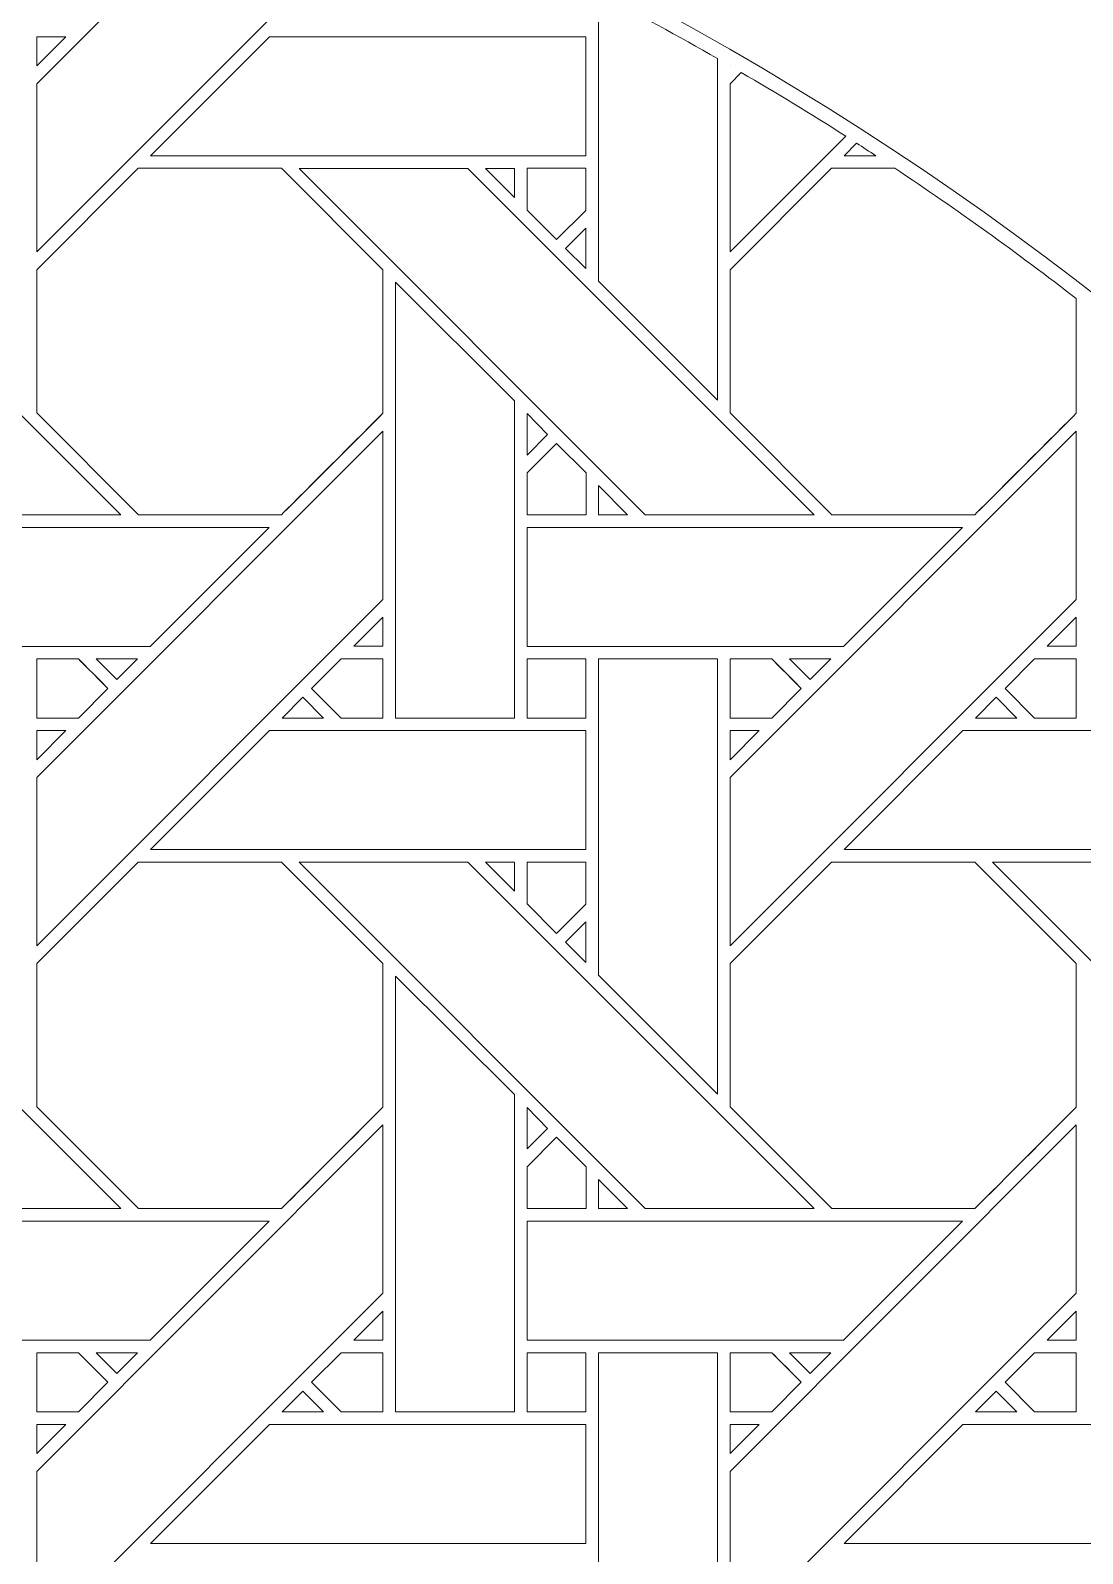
# Model space of a CAD drawing. Header units: inches. Extents: x 7.4 to 17.4, y 4.1 to 14.1.
# Drawn here: x 13.561 to 15, y 10.758 to 12.841 of the extents above; entities that cross this region are included whole.
import ezdxf

# ---------------------------------------------------------------- set-up
doc = ezdxf.new("R2010")
doc.units = ezdxf.units.IN
doc.header["$MEASUREMENT"] = 0
doc.layers.add('Design', color=7, linetype='Continuous', lineweight=0)

msp = doc.modelspace()

# ---------------------------------------------------------------- linework, layer by layer
at = {"layer": 'Design'}
for points, knots in [([(12.3829, 14.0948), (9.6214, 14.0948), (7.3829, 11.8562), (7.3829, 9.0948), (7.3829, 6.3333), (9.6214, 4.0948), (12.3829, 4.0948), (15.1443, 4.0948), (17.3829, 6.3333), (17.3829, 9.0948), (17.3829, 11.8562), (15.1443, 14.0948), (12.3829, 14.0948)], [0, 0, 0, 0, 1, 1, 1, 2, 2, 2, 3, 3, 3, 4, 4, 4, 4]), ([(12.3829, 13.3833), (10.0144, 13.3833), (8.0943, 11.4632), (8.0943, 9.0948), (8.0943, 6.7263), (10.0144, 4.8063), (12.3829, 4.8063), (14.7513, 4.8063), (16.6714, 6.7263), (16.6714, 9.0948), (16.6714, 11.4632), (14.7513, 13.3833), (12.3829, 13.3833)], [0, 0, 0, 0, 1, 1, 1, 2, 2, 2, 3, 3, 3, 4, 4, 4, 4]), ([(14.0428, 13.0292), (14.0428, 13.0292), (14.0428, 13.0116), (14.0428, 13.0116), (14.0428, 13.0116), (13.5691, 12.5379), (13.5691, 12.5379), (13.5691, 12.5379), (13.5691, 12.768), (13.5691, 12.768), (13.5691, 12.768), (13.8908, 13.0896), (13.8908, 13.0896), (13.9419, 13.0703), (13.9927, 13.0503), (14.0428, 13.0292)], [0, 0, 0, 0, 1, 1, 1, 2, 2, 2, 3, 3, 3, 4, 4, 4, 5, 5, 5, 5]), ([(14.3378, 12.4979), (14.3378, 12.4979), (14.3378, 12.8909), (14.3378, 12.8909), (14.3928, 12.8625), (14.4471, 12.833), (14.5007, 12.8023), (14.5007, 12.8023), (14.5007, 12.335), (14.5007, 12.335), (14.5007, 12.335), (14.3378, 12.4979), (14.3378, 12.4979)], [0, 0, 0, 0, 1, 1, 1, 2, 2, 2, 3, 3, 3, 4, 4, 4, 4]), ([(13.609, 12.8322), (13.609, 12.8322), (13.5691, 12.7924), (13.5691, 12.7924), (13.5691, 12.7924), (13.5691, 12.8322), (13.5691, 12.8322), (13.5691, 12.8322), (13.609, 12.8322), (13.609, 12.8322)], [0, 0, 0, 0, 1, 1, 1, 2, 2, 2, 3, 3, 3, 3]), ([(14.3203, 12.8322), (14.3203, 12.8322), (14.3203, 12.6694), (14.3203, 12.6694), (14.3203, 12.6694), (13.725, 12.6694), (13.725, 12.6694), (13.725, 12.6694), (13.8878, 12.8322), (13.8878, 12.8322), (13.8878, 12.8322), (14.3203, 12.8322), (14.3203, 12.8322)], [0, 0, 0, 0, 1, 1, 1, 2, 2, 2, 3, 3, 3, 4, 4, 4, 4]), ([(14.5179, 12.7924), (14.5179, 12.7924), (14.5179, 12.7924), (14.5179, 12.7924), (14.5179, 12.7924), (14.5179, 12.7924), (14.5179, 12.7924)], [0, 0, 0, 0, 1, 1, 1, 2, 2, 2, 2]), ([(14.5179, 12.5379), (14.5179, 12.5379), (14.5179, 12.768), (14.5179, 12.768), (14.5179, 12.768), (14.5332, 12.7833), (14.5332, 12.7833), (14.5814, 12.7551), (14.6291, 12.7262), (14.6761, 12.6962), (14.6761, 12.6962), (14.5179, 12.5379), (14.5179, 12.5379)], [0, 0, 0, 0, 1, 1, 1, 2, 2, 2, 3, 3, 3, 4, 4, 4, 4]), ([(14.6737, 12.6694), (14.6737, 12.6694), (14.691, 12.6867), (14.691, 12.6867), (14.6998, 12.681), (14.7085, 12.6751), (14.7172, 12.6694), (14.7172, 12.6694), (14.6737, 12.6694), (14.6737, 12.6694)], [0, 0, 0, 0, 1, 1, 1, 2, 2, 2, 3, 3, 3, 3]), ([(13.6841, 12.1786), (13.6841, 12.1786), (13.4531, 12.1786), (13.4531, 12.1786), (13.4531, 12.1786), (12.9795, 12.6522), (12.9795, 12.6522), (12.9795, 12.6522), (13.2105, 12.6522), (13.2105, 12.6522), (13.2105, 12.6522), (13.6841, 12.1786), (13.6841, 12.1786)], [0, 0, 0, 0, 1, 1, 1, 2, 2, 2, 3, 3, 3, 4, 4, 4, 4]), ([(13.7078, 12.6523), (13.7078, 12.6523), (13.904, 12.6523), (13.904, 12.6523), (13.904, 12.6523), (14.0428, 12.5135), (14.0428, 12.5135), (14.0428, 12.5135), (14.0428, 12.3173), (14.0428, 12.3173), (14.025, 12.2994), (13.9131, 12.1876), (13.9041, 12.1786), (13.9041, 12.1786), (13.7084, 12.1786), (13.7084, 12.1786), (13.7084, 12.1786), (13.5691, 12.3179), (13.5691, 12.3179), (13.5691, 12.3179), (13.5691, 12.5135), (13.5691, 12.5135), (13.5691, 12.5135), (13.7078, 12.6523), (13.7078, 12.6523)], [0, 0, 0, 0, 1, 1, 1, 2, 2, 2, 3, 3, 3, 4, 4, 4, 5, 5, 5, 6, 6, 6, 7, 7, 7, 8, 8, 8, 8]), ([(13.904, 12.6523), (13.904, 12.6523), (14.0428, 12.5135), (14.0428, 12.5135), (14.0428, 12.5135), (14.0428, 12.3173), (14.0428, 12.3173), (14.0246, 12.299), (13.9128, 12.1874), (13.9041, 12.1786), (13.9041, 12.1786), (13.7084, 12.1786), (13.7084, 12.1786), (13.7084, 12.1786), (13.5691, 12.3179), (13.5691, 12.3179), (13.5691, 12.3179), (13.5691, 12.5135), (13.5691, 12.5135), (13.5691, 12.5135), (13.7078, 12.6523), (13.7078, 12.6523), (13.7078, 12.6523), (13.904, 12.6523), (13.904, 12.6523)], [0, 0, 0, 0, 1, 1, 1, 2, 2, 2, 3, 3, 3, 4, 4, 4, 5, 5, 5, 6, 6, 6, 7, 7, 7, 8, 8, 8, 8]), ([(14.6329, 12.1786), (14.6329, 12.1786), (14.4018, 12.1786), (14.4018, 12.1786), (14.4018, 12.1786), (13.9283, 12.6522), (13.9283, 12.6522), (13.9283, 12.6522), (14.1592, 12.6522), (14.1592, 12.6522), (14.1592, 12.6522), (14.6329, 12.1786), (14.6329, 12.1786)], [0, 0, 0, 0, 1, 1, 1, 2, 2, 2, 3, 3, 3, 4, 4, 4, 4]), ([(14.2228, 12.6522), (14.2228, 12.6522), (14.2228, 12.6124), (14.2228, 12.6124), (14.2228, 12.6124), (14.1833, 12.6522), (14.1833, 12.6522), (14.1833, 12.6522), (14.2228, 12.6522), (14.2228, 12.6522)], [0, 0, 0, 0, 1, 1, 1, 2, 2, 2, 3, 3, 3, 3]), ([(14.24, 12.5951), (14.24, 12.5951), (14.24, 12.6523), (14.24, 12.6523), (14.24, 12.6523), (14.3203, 12.6523), (14.3203, 12.6523), (14.3203, 12.6523), (14.3203, 12.5947), (14.3203, 12.5947), (14.3203, 12.5947), (14.2803, 12.5547), (14.2803, 12.5547), (14.2803, 12.5547), (14.24, 12.5951), (14.24, 12.5951)], [0, 0, 0, 0, 1, 1, 1, 2, 2, 2, 3, 3, 3, 4, 4, 4, 5, 5, 5, 5]), ([(14.2803, 12.5547), (14.2803, 12.5547), (14.24, 12.5951), (14.24, 12.5951), (14.24, 12.5951), (14.24, 12.6523), (14.24, 12.6523), (14.24, 12.6523), (14.3203, 12.6523), (14.3203, 12.6523), (14.3203, 12.6523), (14.3203, 12.5947), (14.3203, 12.5947), (14.3203, 12.5947), (14.2803, 12.5547), (14.2803, 12.5547)], [0, 0, 0, 0, 1, 1, 1, 2, 2, 2, 3, 3, 3, 4, 4, 4, 5, 5, 5, 5]), ([(14.9915, 12.3173), (14.9737, 12.2994), (14.8618, 12.1876), (14.8528, 12.1786), (14.8528, 12.1786), (14.6571, 12.1786), (14.6571, 12.1786), (14.6571, 12.1786), (14.5179, 12.3179), (14.5179, 12.3179), (14.5179, 12.3179), (14.5179, 12.5135), (14.5179, 12.5135), (14.5179, 12.5135), (14.6566, 12.6523), (14.6566, 12.6523), (14.6566, 12.6523), (14.7433, 12.6523), (14.7433, 12.6523), (14.8282, 12.5958), (14.911, 12.5363), (14.9915, 12.4741), (14.9915, 12.4741), (14.9915, 12.3173), (14.9915, 12.3173)], [0, 0, 0, 0, 1, 1, 1, 2, 2, 2, 3, 3, 3, 4, 4, 4, 5, 5, 5, 6, 6, 6, 7, 7, 7, 8, 8, 8, 8]), ([(14.7433, 12.6523), (14.8282, 12.5958), (14.911, 12.5363), (14.9915, 12.4741), (14.9915, 12.4741), (14.9915, 12.3173), (14.9915, 12.3173), (14.9734, 12.2991), (14.8616, 12.1874), (14.8528, 12.1786), (14.8528, 12.1786), (14.6571, 12.1786), (14.6571, 12.1786), (14.6571, 12.1786), (14.5179, 12.3179), (14.5179, 12.3179), (14.5179, 12.3179), (14.5179, 12.5135), (14.5179, 12.5135), (14.5179, 12.5135), (14.6566, 12.6523), (14.6566, 12.6523), (14.6566, 12.6523), (14.7433, 12.6523), (14.7433, 12.6523)], [0, 0, 0, 0, 1, 1, 1, 2, 2, 2, 3, 3, 3, 4, 4, 4, 5, 5, 5, 6, 6, 6, 7, 7, 7, 8, 8, 8, 8]), ([(14.3203, 12.5704), (14.3203, 12.5704), (14.3203, 12.5152), (14.3203, 12.5152), (14.3203, 12.5152), (14.2925, 12.5426), (14.2925, 12.5426), (14.2925, 12.5426), (14.3203, 12.5704), (14.3203, 12.5704)], [0, 0, 0, 0, 1, 1, 1, 2, 2, 2, 3, 3, 3, 3]), ([(14.0599, 11.9006), (14.0599, 11.9006), (14.0599, 12.4964), (14.0599, 12.4964), (14.0599, 12.4964), (14.2227, 12.3343), (14.2227, 12.3343), (14.2227, 12.3343), (14.2227, 11.9006), (14.2227, 11.9006), (14.2227, 11.9006), (14.0599, 11.9006), (14.0599, 11.9006)], [0, 0, 0, 0, 1, 1, 1, 2, 2, 2, 3, 3, 3, 4, 4, 4, 4]), ([(14.24, 12.26), (14.24, 12.26), (14.24, 12.3168), (14.24, 12.3168), (14.24, 12.3168), (14.2682, 12.2882), (14.2682, 12.2882), (14.2682, 12.2882), (14.24, 12.26), (14.24, 12.26)], [0, 0, 0, 0, 1, 1, 1, 2, 2, 2, 3, 3, 3, 3]), ([(14.0428, 12.0628), (14.0428, 12.0628), (13.5691, 11.5892), (13.5691, 11.5892), (13.5691, 11.5892), (13.5691, 11.8193), (13.5691, 11.8193), (13.5691, 11.8193), (14.0428, 12.2929), (14.0428, 12.2929), (14.0428, 12.2929), (14.0428, 12.0628), (14.0428, 12.0628)], [0, 0, 0, 0, 1, 1, 1, 2, 2, 2, 3, 3, 3, 4, 4, 4, 4]), ([(14.9915, 12.0628), (14.9915, 12.0628), (14.5179, 11.5892), (14.5179, 11.5892), (14.5179, 11.5892), (14.5179, 11.8193), (14.5179, 11.8193), (14.5179, 11.8193), (14.9915, 12.2929), (14.9915, 12.2929), (14.9915, 12.2929), (14.9915, 12.0628), (14.9915, 12.0628)], [0, 0, 0, 0, 1, 1, 1, 2, 2, 2, 3, 3, 3, 4, 4, 4, 4]), ([(14.24, 12.1784), (14.24, 12.1784), (14.24, 12.2357), (14.24, 12.2357), (14.24, 12.2357), (14.2803, 12.276), (14.2803, 12.276), (14.2803, 12.276), (14.3207, 12.2357), (14.3207, 12.2357), (14.3207, 12.2357), (14.3207, 12.1784), (14.3207, 12.1784), (14.3207, 12.1784), (14.24, 12.1784), (14.24, 12.1784)], [0, 0, 0, 0, 1, 1, 1, 2, 2, 2, 3, 3, 3, 4, 4, 4, 5, 5, 5, 5]), ([(14.2803, 12.276), (14.2803, 12.276), (14.3207, 12.2357), (14.3207, 12.2357), (14.3207, 12.2357), (14.3207, 12.1784), (14.3207, 12.1784), (14.3207, 12.1784), (14.24, 12.1784), (14.24, 12.1784), (14.24, 12.1784), (14.24, 12.2357), (14.24, 12.2357), (14.24, 12.2357), (14.2803, 12.276), (14.2803, 12.276)], [0, 0, 0, 0, 1, 1, 1, 2, 2, 2, 3, 3, 3, 4, 4, 4, 5, 5, 5, 5]), ([(14.3379, 12.1786), (14.3379, 12.1786), (14.3379, 12.2184), (14.3379, 12.2184), (14.3379, 12.2184), (14.3776, 12.1786), (14.3776, 12.1786), (14.3776, 12.1786), (14.3379, 12.1786), (14.3379, 12.1786)], [0, 0, 0, 0, 1, 1, 1, 2, 2, 2, 3, 3, 3, 3]), ([(13.887, 12.1613), (13.887, 12.1613), (13.7242, 11.9986), (13.7242, 11.9986), (13.7242, 11.9986), (13.2913, 11.9986), (13.2913, 11.9986), (13.2913, 11.9986), (13.2913, 12.1613), (13.2913, 12.1613), (13.2913, 12.1613), (13.887, 12.1613), (13.887, 12.1613)], [0, 0, 0, 0, 1, 1, 1, 2, 2, 2, 3, 3, 3, 4, 4, 4, 4]), ([(14.8357, 12.1613), (14.8357, 12.1613), (14.673, 11.9986), (14.673, 11.9986), (14.673, 11.9986), (14.24, 11.9986), (14.24, 11.9986), (14.24, 11.9986), (14.24, 12.1613), (14.24, 12.1613), (14.24, 12.1613), (14.8357, 12.1613), (14.8357, 12.1613)], [0, 0, 0, 0, 1, 1, 1, 2, 2, 2, 3, 3, 3, 4, 4, 4, 4]), ([(14.003, 11.9987), (14.003, 11.9987), (14.0428, 12.0384), (14.0428, 12.0384), (14.0428, 12.0384), (14.0428, 11.9987), (14.0428, 11.9987), (14.0428, 11.9987), (14.003, 11.9987), (14.003, 11.9987)], [0, 0, 0, 0, 1, 1, 1, 2, 2, 2, 3, 3, 3, 3]), ([(14.9517, 11.9987), (14.9517, 11.9987), (14.9915, 12.0384), (14.9915, 12.0384), (14.9915, 12.0384), (14.9915, 11.9987), (14.9915, 11.9987), (14.9915, 11.9987), (14.9517, 11.9987), (14.9517, 11.9987)], [0, 0, 0, 0, 1, 1, 1, 2, 2, 2, 3, 3, 3, 3]), ([(13.6262, 11.9814), (13.6313, 11.9763), (13.6621, 11.9455), (13.6665, 11.9411), (13.6665, 11.9411), (13.6261, 11.9006), (13.6261, 11.9006), (13.6261, 11.9006), (13.5691, 11.9006), (13.5691, 11.9006), (13.5691, 11.9006), (13.5691, 11.9814), (13.5691, 11.9814), (13.5691, 11.9814), (13.6262, 11.9814), (13.6262, 11.9814)], [0, 0, 0, 0, 1, 1, 1, 2, 2, 2, 3, 3, 3, 4, 4, 4, 5, 5, 5, 5]), ([(13.5691, 11.9006), (13.5691, 11.9006), (13.5691, 11.9814), (13.5691, 11.9814), (13.5691, 11.9814), (13.6262, 11.9814), (13.6262, 11.9814), (13.6315, 11.9761), (13.6623, 11.9452), (13.6665, 11.9411), (13.6665, 11.9411), (13.6261, 11.9006), (13.6261, 11.9006), (13.6261, 11.9006), (13.5691, 11.9006), (13.5691, 11.9006)], [0, 0, 0, 0, 1, 1, 1, 2, 2, 2, 3, 3, 3, 4, 4, 4, 5, 5, 5, 5]), ([(13.6505, 11.9814), (13.6505, 11.9814), (13.707, 11.9814), (13.707, 11.9814), (13.707, 11.9814), (13.6787, 11.9532), (13.6787, 11.9532), (13.6787, 11.9532), (13.6505, 11.9814), (13.6505, 11.9814)], [0, 0, 0, 0, 1, 1, 1, 2, 2, 2, 3, 3, 3, 3]), ([(13.9857, 11.9006), (13.9857, 11.9006), (13.9453, 11.941), (13.9453, 11.941), (13.9453, 11.941), (13.9858, 11.9814), (13.9858, 11.9814), (13.9858, 11.9814), (14.0428, 11.9814), (14.0428, 11.9814), (14.0428, 11.9814), (14.0428, 11.9006), (14.0428, 11.9006), (14.0428, 11.9006), (13.9857, 11.9006), (13.9857, 11.9006)], [0, 0, 0, 0, 1, 1, 1, 2, 2, 2, 3, 3, 3, 4, 4, 4, 5, 5, 5, 5]), ([(14.0428, 11.9006), (14.0428, 11.9006), (13.9857, 11.9006), (13.9857, 11.9006), (13.9857, 11.9006), (13.9453, 11.941), (13.9453, 11.941), (13.9453, 11.941), (13.9858, 11.9814), (13.9858, 11.9814), (13.9858, 11.9814), (14.0428, 11.9814), (14.0428, 11.9814), (14.0428, 11.9814), (14.0428, 11.9006), (14.0428, 11.9006)], [0, 0, 0, 0, 1, 1, 1, 2, 2, 2, 3, 3, 3, 4, 4, 4, 5, 5, 5, 5]), ([(14.24, 11.9006), (14.24, 11.9006), (14.24, 11.9814), (14.24, 11.9814), (14.24, 11.9814), (14.3203, 11.9814), (14.3203, 11.9814), (14.3203, 11.9814), (14.3203, 11.9006), (14.3203, 11.9006), (14.3203, 11.9006), (14.24, 11.9006), (14.24, 11.9006)], [0, 0, 0, 0, 1, 1, 1, 2, 2, 2, 3, 3, 3, 4, 4, 4, 4]), ([(14.24, 11.9006), (14.24, 11.9006), (14.24, 11.9814), (14.24, 11.9814), (14.24, 11.9814), (14.3203, 11.9814), (14.3203, 11.9814), (14.3203, 11.9814), (14.3203, 11.9006), (14.3203, 11.9006), (14.3203, 11.9006), (14.24, 11.9006), (14.24, 11.9006)], [0, 0, 0, 0, 1, 1, 1, 2, 2, 2, 3, 3, 3, 4, 4, 4, 4]), ([(14.3378, 11.5492), (14.3378, 11.5492), (14.3378, 11.9814), (14.3378, 11.9814), (14.3378, 11.9814), (14.5007, 11.9814), (14.5007, 11.9814), (14.5007, 11.9814), (14.5007, 11.3863), (14.5007, 11.3863), (14.5007, 11.3863), (14.3378, 11.5492), (14.3378, 11.5492)], [0, 0, 0, 0, 1, 1, 1, 2, 2, 2, 3, 3, 3, 4, 4, 4, 4]), ([(14.5748, 11.9006), (14.5748, 11.9006), (14.5179, 11.9006), (14.5179, 11.9006), (14.5179, 11.9006), (14.5179, 11.9814), (14.5179, 11.9814), (14.5179, 11.9814), (14.5749, 11.9814), (14.5749, 11.9814), (14.5801, 11.9763), (14.6108, 11.9455), (14.6153, 11.9411), (14.6153, 11.9411), (14.5748, 11.9006), (14.5748, 11.9006)], [0, 0, 0, 0, 1, 1, 1, 2, 2, 2, 3, 3, 3, 4, 4, 4, 5, 5, 5, 5]), ([(14.6153, 11.9411), (14.6153, 11.9411), (14.5748, 11.9006), (14.5748, 11.9006), (14.5748, 11.9006), (14.5179, 11.9006), (14.5179, 11.9006), (14.5179, 11.9006), (14.5179, 11.9814), (14.5179, 11.9814), (14.5179, 11.9814), (14.5749, 11.9814), (14.5749, 11.9814), (14.5802, 11.9762), (14.611, 11.9453), (14.6153, 11.9411)], [0, 0, 0, 0, 1, 1, 1, 2, 2, 2, 3, 3, 3, 4, 4, 4, 5, 5, 5, 5]), ([(14.5993, 11.9814), (14.5993, 11.9814), (14.6558, 11.9814), (14.6558, 11.9814), (14.6558, 11.9814), (14.6275, 11.9532), (14.6275, 11.9532), (14.6275, 11.9532), (14.5993, 11.9814), (14.5993, 11.9814)], [0, 0, 0, 0, 1, 1, 1, 2, 2, 2, 3, 3, 3, 3]), ([(14.9344, 11.9006), (14.9344, 11.9006), (14.8941, 11.941), (14.8941, 11.941), (14.8941, 11.941), (14.9345, 11.9814), (14.9345, 11.9814), (14.9345, 11.9814), (14.9915, 11.9814), (14.9915, 11.9814), (14.9915, 11.9814), (14.9915, 11.9006), (14.9915, 11.9006), (14.9915, 11.9006), (14.9344, 11.9006), (14.9344, 11.9006)], [0, 0, 0, 0, 1, 1, 1, 2, 2, 2, 3, 3, 3, 4, 4, 4, 5, 5, 5, 5]), ([(14.9915, 11.9814), (14.9915, 11.9814), (14.9915, 11.9006), (14.9915, 11.9006), (14.9915, 11.9006), (14.9344, 11.9006), (14.9344, 11.9006), (14.9344, 11.9006), (14.8941, 11.941), (14.8941, 11.941), (14.8941, 11.941), (14.9345, 11.9814), (14.9345, 11.9814), (14.9345, 11.9814), (14.9915, 11.9814), (14.9915, 11.9814)], [0, 0, 0, 0, 1, 1, 1, 2, 2, 2, 3, 3, 3, 4, 4, 4, 5, 5, 5, 5]), ([(13.905, 11.9006), (13.905, 11.9006), (13.9332, 11.9289), (13.9332, 11.9289), (13.9332, 11.9289), (13.9614, 11.9006), (13.9614, 11.9006), (13.9614, 11.9006), (13.905, 11.9006), (13.905, 11.9006)], [0, 0, 0, 0, 1, 1, 1, 2, 2, 2, 3, 3, 3, 3]), ([(14.9102, 11.9006), (14.9102, 11.9006), (14.8537, 11.9006), (14.8537, 11.9006), (14.8537, 11.9006), (14.8819, 11.9289), (14.8819, 11.9289), (14.8819, 11.9289), (14.9102, 11.9006), (14.9102, 11.9006)], [0, 0, 0, 0, 1, 1, 1, 2, 2, 2, 3, 3, 3, 3]), ([(13.609, 11.8835), (13.609, 11.8835), (13.5691, 11.8436), (13.5691, 11.8436), (13.5691, 11.8436), (13.5691, 11.8835), (13.5691, 11.8835), (13.5691, 11.8835), (13.609, 11.8835), (13.609, 11.8835)], [0, 0, 0, 0, 1, 1, 1, 2, 2, 2, 3, 3, 3, 3]), ([(14.3203, 11.8835), (14.3203, 11.8835), (14.3203, 11.7207), (14.3203, 11.7207), (14.3203, 11.7207), (13.725, 11.7207), (13.725, 11.7207), (13.725, 11.7207), (13.8878, 11.8835), (13.8878, 11.8835), (13.8878, 11.8835), (14.3203, 11.8835), (14.3203, 11.8835)], [0, 0, 0, 0, 1, 1, 1, 2, 2, 2, 3, 3, 3, 4, 4, 4, 4]), ([(14.5577, 11.8835), (14.5577, 11.8835), (14.5179, 11.8436), (14.5179, 11.8436), (14.5179, 11.8436), (14.5179, 11.8835), (14.5179, 11.8835), (14.5179, 11.8835), (14.5577, 11.8835), (14.5577, 11.8835)], [0, 0, 0, 0, 1, 1, 1, 2, 2, 2, 3, 3, 3, 3]), ([(15.269, 11.8835), (15.269, 11.8835), (15.269, 11.7207), (15.269, 11.7207), (15.269, 11.7207), (14.6737, 11.7207), (14.6737, 11.7207), (14.6737, 11.7207), (14.8365, 11.8835), (14.8365, 11.8835), (14.8365, 11.8835), (15.269, 11.8835), (15.269, 11.8835)], [0, 0, 0, 0, 1, 1, 1, 2, 2, 2, 3, 3, 3, 4, 4, 4, 4]), ([(13.6841, 11.2299), (13.6841, 11.2299), (13.4531, 11.2299), (13.4531, 11.2299), (13.4531, 11.2299), (12.9795, 11.7035), (12.9795, 11.7035), (12.9795, 11.7035), (13.2105, 11.7035), (13.2105, 11.7035), (13.2105, 11.7035), (13.6841, 11.2299), (13.6841, 11.2299)], [0, 0, 0, 0, 1, 1, 1, 2, 2, 2, 3, 3, 3, 4, 4, 4, 4]), ([(13.7078, 11.7035), (13.7078, 11.7035), (13.904, 11.7035), (13.904, 11.7035), (13.904, 11.7035), (14.0428, 11.5648), (14.0428, 11.5648), (14.0428, 11.5648), (14.0428, 11.3686), (14.0428, 11.3686), (14.025, 11.3507), (13.9131, 11.2389), (13.9041, 11.2299), (13.9041, 11.2299), (13.7084, 11.2299), (13.7084, 11.2299), (13.7084, 11.2299), (13.5691, 11.3691), (13.5691, 11.3691), (13.5691, 11.3691), (13.5691, 11.5648), (13.5691, 11.5648), (13.5691, 11.5648), (13.7078, 11.7035), (13.7078, 11.7035)], [0, 0, 0, 0, 1, 1, 1, 2, 2, 2, 3, 3, 3, 4, 4, 4, 5, 5, 5, 6, 6, 6, 7, 7, 7, 8, 8, 8, 8]), ([(14.0428, 11.5648), (14.0428, 11.5648), (14.0428, 11.3686), (14.0428, 11.3686), (14.0244, 11.3501), (13.9126, 11.2384), (13.9041, 11.2299), (13.9041, 11.2299), (13.7084, 11.2299), (13.7084, 11.2299), (13.7084, 11.2299), (13.5691, 11.3691), (13.5691, 11.3691), (13.5691, 11.3691), (13.5691, 11.5648), (13.5691, 11.5648), (13.5691, 11.5648), (13.7078, 11.7035), (13.7078, 11.7035), (13.7078, 11.7035), (13.904, 11.7035), (13.904, 11.7035), (13.904, 11.7035), (14.0428, 11.5648), (14.0428, 11.5648)], [0, 0, 0, 0, 1, 1, 1, 2, 2, 2, 3, 3, 3, 4, 4, 4, 5, 5, 5, 6, 6, 6, 7, 7, 7, 8, 8, 8, 8]), ([(14.6329, 11.2299), (14.6329, 11.2299), (14.4018, 11.2299), (14.4018, 11.2299), (14.4018, 11.2299), (13.9283, 11.7035), (13.9283, 11.7035), (13.9283, 11.7035), (14.1592, 11.7035), (14.1592, 11.7035), (14.1592, 11.7035), (14.6329, 11.2299), (14.6329, 11.2299)], [0, 0, 0, 0, 1, 1, 1, 2, 2, 2, 3, 3, 3, 4, 4, 4, 4]), ([(14.1833, 11.7035), (14.1833, 11.7035), (14.2228, 11.7035), (14.2228, 11.7035), (14.2228, 11.7035), (14.2228, 11.6637), (14.2228, 11.6637), (14.2228, 11.6637), (14.1833, 11.7035), (14.1833, 11.7035)], [0, 0, 0, 0, 1, 1, 1, 2, 2, 2, 3, 3, 3, 3]), ([(14.24, 11.6463), (14.24, 11.6463), (14.24, 11.7035), (14.24, 11.7035), (14.24, 11.7035), (14.3203, 11.7035), (14.3203, 11.7035), (14.3203, 11.7035), (14.3203, 11.6459), (14.3203, 11.6459), (14.3203, 11.6459), (14.2803, 11.606), (14.2803, 11.606), (14.2803, 11.606), (14.24, 11.6463), (14.24, 11.6463)], [0, 0, 0, 0, 1, 1, 1, 2, 2, 2, 3, 3, 3, 4, 4, 4, 5, 5, 5, 5]), ([(14.2803, 11.606), (14.2803, 11.606), (14.24, 11.6463), (14.24, 11.6463), (14.24, 11.6463), (14.24, 11.7035), (14.24, 11.7035), (14.24, 11.7035), (14.3203, 11.7035), (14.3203, 11.7035), (14.3203, 11.7035), (14.3203, 11.6459), (14.3203, 11.6459), (14.3203, 11.6459), (14.2803, 11.606), (14.2803, 11.606)], [0, 0, 0, 0, 1, 1, 1, 2, 2, 2, 3, 3, 3, 4, 4, 4, 5, 5, 5, 5]), ([(14.8528, 11.2299), (14.8528, 11.2299), (14.6571, 11.2299), (14.6571, 11.2299), (14.6571, 11.2299), (14.5179, 11.3691), (14.5179, 11.3691), (14.5179, 11.3691), (14.5179, 11.5648), (14.5179, 11.5648), (14.5179, 11.5648), (14.6566, 11.7035), (14.6566, 11.7035), (14.6566, 11.7035), (14.8528, 11.7035), (14.8528, 11.7035), (14.8528, 11.7035), (14.9915, 11.5648), (14.9915, 11.5648), (14.9915, 11.5648), (14.9915, 11.3686), (14.9915, 11.3686), (14.9737, 11.3507), (14.8618, 11.2389), (14.8528, 11.2299)], [0, 0, 0, 0, 1, 1, 1, 2, 2, 2, 3, 3, 3, 4, 4, 4, 5, 5, 5, 6, 6, 6, 7, 7, 7, 8, 8, 8, 8]), ([(14.9915, 11.3686), (14.9737, 11.3506), (14.8617, 11.2389), (14.8528, 11.2299), (14.8528, 11.2299), (14.6571, 11.2299), (14.6571, 11.2299), (14.6571, 11.2299), (14.5179, 11.3691), (14.5179, 11.3691), (14.5179, 11.3691), (14.5179, 11.5648), (14.5179, 11.5648), (14.5179, 11.5648), (14.6566, 11.7035), (14.6566, 11.7035), (14.6566, 11.7035), (14.8528, 11.7035), (14.8528, 11.7035), (14.8528, 11.7035), (14.9915, 11.5648), (14.9915, 11.5648), (14.9915, 11.5648), (14.9915, 11.3686), (14.9915, 11.3686)], [0, 0, 0, 0, 1, 1, 1, 2, 2, 2, 3, 3, 3, 4, 4, 4, 5, 5, 5, 6, 6, 6, 7, 7, 7, 8, 8, 8, 8]), ([(15.5816, 11.2299), (15.5816, 11.2299), (15.3505, 11.2299), (15.3505, 11.2299), (15.3505, 11.2299), (14.877, 11.7035), (14.877, 11.7035), (14.877, 11.7035), (15.1079, 11.7035), (15.1079, 11.7035), (15.1079, 11.7035), (15.5816, 11.2299), (15.5816, 11.2299)], [0, 0, 0, 0, 1, 1, 1, 2, 2, 2, 3, 3, 3, 4, 4, 4, 4]), ([(14.3203, 11.6217), (14.3203, 11.6217), (14.3203, 11.5665), (14.3203, 11.5665), (14.3203, 11.5665), (14.2925, 11.5939), (14.2925, 11.5939), (14.2925, 11.5939), (14.3203, 11.6217), (14.3203, 11.6217)], [0, 0, 0, 0, 1, 1, 1, 2, 2, 2, 3, 3, 3, 3]), ([(14.0599, 10.9519), (14.0599, 10.9519), (14.0599, 11.5477), (14.0599, 11.5477), (14.0599, 11.5477), (14.2227, 11.3856), (14.2227, 11.3856), (14.2227, 11.3856), (14.2227, 10.9519), (14.2227, 10.9519), (14.2227, 10.9519), (14.0599, 10.9519), (14.0599, 10.9519)], [0, 0, 0, 0, 1, 1, 1, 2, 2, 2, 3, 3, 3, 4, 4, 4, 4]), ([(14.24, 11.3113), (14.24, 11.3113), (14.24, 11.3681), (14.24, 11.3681), (14.24, 11.3681), (14.2682, 11.3395), (14.2682, 11.3395), (14.2682, 11.3395), (14.24, 11.3113), (14.24, 11.3113)], [0, 0, 0, 0, 1, 1, 1, 2, 2, 2, 3, 3, 3, 3]), ([(14.0428, 11.1141), (14.0428, 11.1141), (13.5691, 10.6404), (13.5691, 10.6404), (13.5691, 10.6404), (13.5691, 10.8705), (13.5691, 10.8705), (13.5691, 10.8705), (14.0428, 11.3441), (14.0428, 11.3441), (14.0428, 11.3441), (14.0428, 11.1141), (14.0428, 11.1141)], [0, 0, 0, 0, 1, 1, 1, 2, 2, 2, 3, 3, 3, 4, 4, 4, 4]), ([(14.9915, 11.1141), (14.9915, 11.1141), (14.5179, 10.6404), (14.5179, 10.6404), (14.5179, 10.6404), (14.5179, 10.8705), (14.5179, 10.8705), (14.5179, 10.8705), (14.9915, 11.3441), (14.9915, 11.3441), (14.9915, 11.3441), (14.9915, 11.1141), (14.9915, 11.1141)], [0, 0, 0, 0, 1, 1, 1, 2, 2, 2, 3, 3, 3, 4, 4, 4, 4]), ([(14.24, 11.2297), (14.24, 11.2297), (14.24, 11.2869), (14.24, 11.2869), (14.24, 11.2869), (14.2803, 11.3273), (14.2803, 11.3273), (14.2803, 11.3273), (14.3207, 11.287), (14.3207, 11.287), (14.3207, 11.287), (14.3207, 11.2297), (14.3207, 11.2297), (14.3207, 11.2297), (14.24, 11.2297), (14.24, 11.2297)], [0, 0, 0, 0, 1, 1, 1, 2, 2, 2, 3, 3, 3, 4, 4, 4, 5, 5, 5, 5]), ([(14.2803, 11.3273), (14.2803, 11.3273), (14.3207, 11.287), (14.3207, 11.287), (14.3207, 11.287), (14.3207, 11.2297), (14.3207, 11.2297), (14.3207, 11.2297), (14.24, 11.2297), (14.24, 11.2297), (14.24, 11.2297), (14.24, 11.2869), (14.24, 11.2869), (14.24, 11.2869), (14.2803, 11.3273), (14.2803, 11.3273)], [0, 0, 0, 0, 1, 1, 1, 2, 2, 2, 3, 3, 3, 4, 4, 4, 5, 5, 5, 5]), ([(14.3379, 11.2299), (14.3379, 11.2299), (14.3379, 11.2697), (14.3379, 11.2697), (14.3379, 11.2697), (14.3776, 11.2299), (14.3776, 11.2299), (14.3776, 11.2299), (14.3379, 11.2299), (14.3379, 11.2299)], [0, 0, 0, 0, 1, 1, 1, 2, 2, 2, 3, 3, 3, 3]), ([(13.887, 11.2126), (13.887, 11.2126), (13.7242, 11.0499), (13.7242, 11.0499), (13.7242, 11.0499), (13.2913, 11.0499), (13.2913, 11.0499), (13.2913, 11.0499), (13.2913, 11.2126), (13.2913, 11.2126), (13.2913, 11.2126), (13.887, 11.2126), (13.887, 11.2126)], [0, 0, 0, 0, 1, 1, 1, 2, 2, 2, 3, 3, 3, 4, 4, 4, 4]), ([(14.24, 11.0499), (14.24, 11.0499), (14.24, 11.2126), (14.24, 11.2126), (14.24, 11.2126), (14.8357, 11.2126), (14.8357, 11.2126), (14.8357, 11.2126), (14.673, 11.0499), (14.673, 11.0499), (14.673, 11.0499), (14.24, 11.0499), (14.24, 11.0499)], [0, 0, 0, 0, 1, 1, 1, 2, 2, 2, 3, 3, 3, 4, 4, 4, 4]), ([(14.003, 11.0499), (14.003, 11.0499), (14.0428, 11.0897), (14.0428, 11.0897), (14.0428, 11.0897), (14.0428, 11.0499), (14.0428, 11.0499), (14.0428, 11.0499), (14.003, 11.0499), (14.003, 11.0499)], [0, 0, 0, 0, 1, 1, 1, 2, 2, 2, 3, 3, 3, 3]), ([(14.9517, 11.0499), (14.9517, 11.0499), (14.9915, 11.0897), (14.9915, 11.0897), (14.9915, 11.0897), (14.9915, 11.0499), (14.9915, 11.0499), (14.9915, 11.0499), (14.9517, 11.0499), (14.9517, 11.0499)], [0, 0, 0, 0, 1, 1, 1, 2, 2, 2, 3, 3, 3, 3]), ([(13.6262, 11.0327), (13.6313, 11.0276), (13.6621, 10.9967), (13.6665, 10.9923), (13.6665, 10.9923), (13.6261, 10.9519), (13.6261, 10.9519), (13.6261, 10.9519), (13.5691, 10.9519), (13.5691, 10.9519), (13.5691, 10.9519), (13.5691, 11.0327), (13.5691, 11.0327), (13.5691, 11.0327), (13.6262, 11.0327), (13.6262, 11.0327)], [0, 0, 0, 0, 1, 1, 1, 2, 2, 2, 3, 3, 3, 4, 4, 4, 5, 5, 5, 5]), ([(13.6665, 10.9923), (13.6665, 10.9923), (13.6261, 10.9519), (13.6261, 10.9519), (13.6261, 10.9519), (13.5691, 10.9519), (13.5691, 10.9519), (13.5691, 10.9519), (13.5691, 11.0327), (13.5691, 11.0327), (13.5691, 11.0327), (13.6262, 11.0327), (13.6262, 11.0327), (13.6313, 11.0276), (13.6621, 10.9967), (13.6665, 10.9923)], [0, 0, 0, 0, 1, 1, 1, 2, 2, 2, 3, 3, 3, 4, 4, 4, 5, 5, 5, 5]), ([(13.6505, 11.0326), (13.6505, 11.0326), (13.707, 11.0326), (13.707, 11.0326), (13.707, 11.0326), (13.6787, 11.0045), (13.6787, 11.0045), (13.6787, 11.0045), (13.6505, 11.0326), (13.6505, 11.0326)], [0, 0, 0, 0, 1, 1, 1, 2, 2, 2, 3, 3, 3, 3]), ([(13.9857, 10.9519), (13.9857, 10.9519), (13.9453, 10.9923), (13.9453, 10.9923), (13.9453, 10.9923), (13.9858, 11.0327), (13.9858, 11.0327), (13.9858, 11.0327), (14.0428, 11.0327), (14.0428, 11.0327), (14.0428, 11.0327), (14.0428, 10.9519), (14.0428, 10.9519), (14.0428, 10.9519), (13.9857, 10.9519), (13.9857, 10.9519)], [0, 0, 0, 0, 1, 1, 1, 2, 2, 2, 3, 3, 3, 4, 4, 4, 5, 5, 5, 5]), ([(14.0428, 10.9519), (14.0428, 10.9519), (13.9857, 10.9519), (13.9857, 10.9519), (13.9857, 10.9519), (13.9453, 10.9923), (13.9453, 10.9923), (13.9453, 10.9923), (13.9858, 11.0327), (13.9858, 11.0327), (13.9858, 11.0327), (14.0428, 11.0327), (14.0428, 11.0327), (14.0428, 11.0327), (14.0428, 10.9519), (14.0428, 10.9519)], [0, 0, 0, 0, 1, 1, 1, 2, 2, 2, 3, 3, 3, 4, 4, 4, 5, 5, 5, 5]), ([(14.24, 10.9519), (14.24, 10.9519), (14.24, 11.0327), (14.24, 11.0327), (14.24, 11.0327), (14.3203, 11.0327), (14.3203, 11.0327), (14.3203, 11.0327), (14.3203, 10.9519), (14.3203, 10.9519), (14.3203, 10.9519), (14.24, 10.9519), (14.24, 10.9519)], [0, 0, 0, 0, 1, 1, 1, 2, 2, 2, 3, 3, 3, 4, 4, 4, 4]), ([(14.24, 10.9519), (14.24, 10.9519), (14.24, 11.0327), (14.24, 11.0327), (14.24, 11.0327), (14.3203, 11.0327), (14.3203, 11.0327), (14.3203, 11.0327), (14.3203, 10.9519), (14.3203, 10.9519), (14.3203, 10.9519), (14.24, 10.9519), (14.24, 10.9519)], [0, 0, 0, 0, 1, 1, 1, 2, 2, 2, 3, 3, 3, 4, 4, 4, 4]), ([(14.5007, 10.4375), (14.5007, 10.4375), (14.3378, 10.6004), (14.3378, 10.6004), (14.3378, 10.6004), (14.3378, 11.0326), (14.3378, 11.0326), (14.3378, 11.0326), (14.5007, 11.0326), (14.5007, 11.0326), (14.5007, 11.0326), (14.5007, 10.4375), (14.5007, 10.4375)], [0, 0, 0, 0, 1, 1, 1, 2, 2, 2, 3, 3, 3, 4, 4, 4, 4]), ([(14.5179, 10.9519), (14.5179, 10.9519), (14.5179, 11.0327), (14.5179, 11.0327), (14.5179, 11.0327), (14.5749, 11.0327), (14.5749, 11.0327), (14.5801, 11.0276), (14.6108, 10.9967), (14.6153, 10.9923), (14.6153, 10.9923), (14.5748, 10.9519), (14.5748, 10.9519), (14.5748, 10.9519), (14.5179, 10.9519), (14.5179, 10.9519)], [0, 0, 0, 0, 1, 1, 1, 2, 2, 2, 3, 3, 3, 4, 4, 4, 5, 5, 5, 5]), ([(14.5179, 10.9519), (14.5179, 10.9519), (14.5179, 11.0327), (14.5179, 11.0327), (14.5179, 11.0327), (14.5749, 11.0327), (14.5749, 11.0327), (14.58, 11.0277), (14.6107, 10.9969), (14.6153, 10.9923), (14.6153, 10.9923), (14.5748, 10.9519), (14.5748, 10.9519), (14.5748, 10.9519), (14.5179, 10.9519), (14.5179, 10.9519)], [0, 0, 0, 0, 1, 1, 1, 2, 2, 2, 3, 3, 3, 4, 4, 4, 5, 5, 5, 5]), ([(14.5993, 11.0326), (14.5993, 11.0326), (14.6557, 11.0326), (14.6557, 11.0326), (14.6557, 11.0326), (14.6275, 11.0045), (14.6275, 11.0045), (14.6275, 11.0045), (14.5993, 11.0326), (14.5993, 11.0326)], [0, 0, 0, 0, 1, 1, 1, 2, 2, 2, 3, 3, 3, 3]), ([(14.9344, 10.9519), (14.9344, 10.9519), (14.8941, 10.9923), (14.8941, 10.9923), (14.8941, 10.9923), (14.9345, 11.0327), (14.9345, 11.0327), (14.9345, 11.0327), (14.9915, 11.0327), (14.9915, 11.0327), (14.9915, 11.0327), (14.9915, 10.9519), (14.9915, 10.9519), (14.9915, 10.9519), (14.9344, 10.9519), (14.9344, 10.9519)], [0, 0, 0, 0, 1, 1, 1, 2, 2, 2, 3, 3, 3, 4, 4, 4, 5, 5, 5, 5]), ([(14.9915, 10.9519), (14.9915, 10.9519), (14.9344, 10.9519), (14.9344, 10.9519), (14.9344, 10.9519), (14.8941, 10.9923), (14.8941, 10.9923), (14.8941, 10.9923), (14.9345, 11.0327), (14.9345, 11.0327), (14.9345, 11.0327), (14.9915, 11.0327), (14.9915, 11.0327), (14.9915, 11.0327), (14.9915, 10.9519), (14.9915, 10.9519)], [0, 0, 0, 0, 1, 1, 1, 2, 2, 2, 3, 3, 3, 4, 4, 4, 5, 5, 5, 5]), ([(13.905, 10.9519), (13.905, 10.9519), (13.9332, 10.9801), (13.9332, 10.9801), (13.9332, 10.9801), (13.9615, 10.9519), (13.9615, 10.9519), (13.9615, 10.9519), (13.905, 10.9519), (13.905, 10.9519)], [0, 0, 0, 0, 1, 1, 1, 2, 2, 2, 3, 3, 3, 3]), ([(14.8537, 10.9519), (14.8537, 10.9519), (14.8819, 10.9801), (14.8819, 10.9801), (14.8819, 10.9801), (14.9102, 10.9519), (14.9102, 10.9519), (14.9102, 10.9519), (14.8537, 10.9519), (14.8537, 10.9519)], [0, 0, 0, 0, 1, 1, 1, 2, 2, 2, 3, 3, 3, 3]), ([(13.609, 10.9347), (13.609, 10.9347), (13.5691, 10.8949), (13.5691, 10.8949), (13.5691, 10.8949), (13.5691, 10.9347), (13.5691, 10.9347), (13.5691, 10.9347), (13.609, 10.9347), (13.609, 10.9347)], [0, 0, 0, 0, 1, 1, 1, 2, 2, 2, 3, 3, 3, 3]), ([(14.3203, 10.9347), (14.3203, 10.9347), (14.3203, 10.7719), (14.3203, 10.7719), (14.3203, 10.7719), (13.725, 10.7719), (13.725, 10.7719), (13.725, 10.7719), (13.8878, 10.9347), (13.8878, 10.9347), (13.8878, 10.9347), (14.3203, 10.9347), (14.3203, 10.9347)], [0, 0, 0, 0, 1, 1, 1, 2, 2, 2, 3, 3, 3, 4, 4, 4, 4]), ([(14.5577, 10.9347), (14.5577, 10.9347), (14.5179, 10.8949), (14.5179, 10.8949), (14.5179, 10.8949), (14.5179, 10.9347), (14.5179, 10.9347), (14.5179, 10.9347), (14.5577, 10.9347), (14.5577, 10.9347)], [0, 0, 0, 0, 1, 1, 1, 2, 2, 2, 3, 3, 3, 3]), ([(15.269, 10.9347), (15.269, 10.9347), (15.269, 10.7719), (15.269, 10.7719), (15.269, 10.7719), (14.6737, 10.7719), (14.6737, 10.7719), (14.6737, 10.7719), (14.8365, 10.9347), (14.8365, 10.9347), (14.8365, 10.9347), (15.269, 10.9347), (15.269, 10.9347)], [0, 0, 0, 0, 1, 1, 1, 2, 2, 2, 3, 3, 3, 4, 4, 4, 4])]:
    msp.add_open_spline(points, degree=3, knots=knots, dxfattribs=at)

doc.saveas('drawing.dxf')
